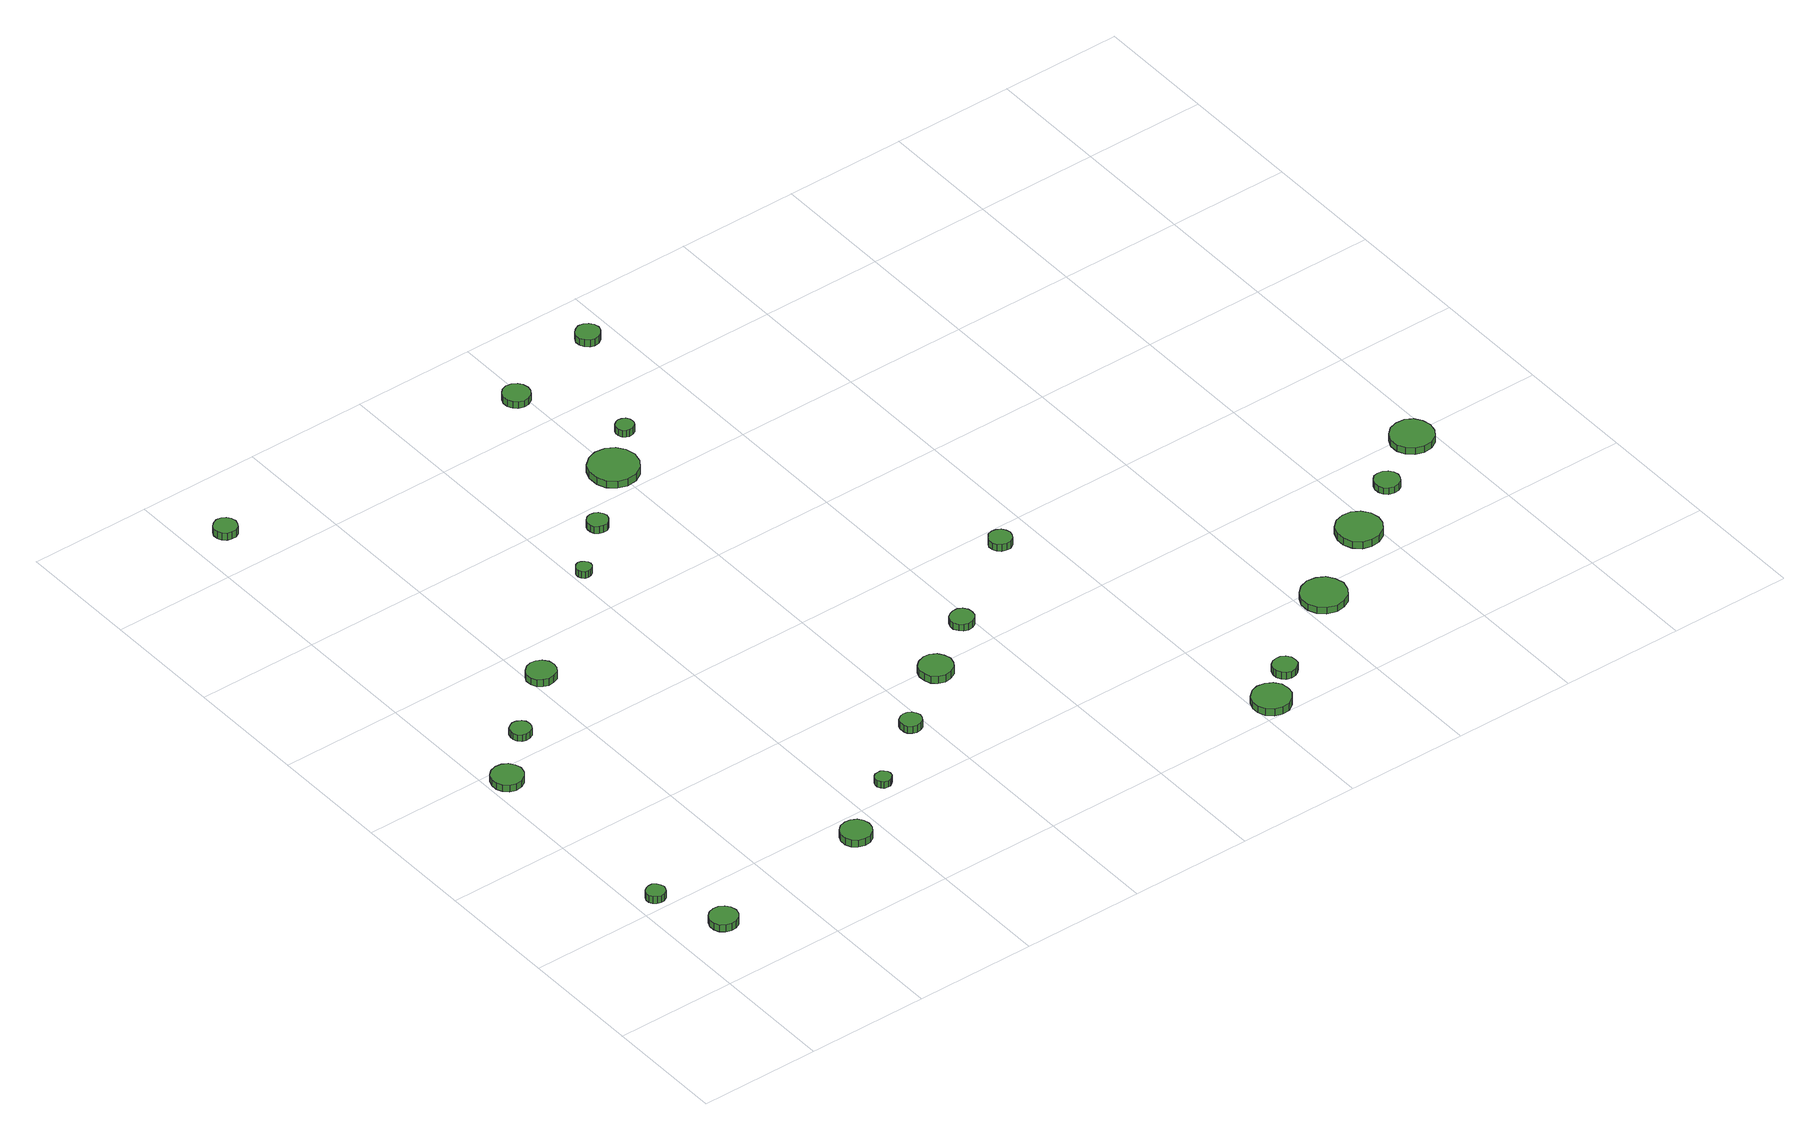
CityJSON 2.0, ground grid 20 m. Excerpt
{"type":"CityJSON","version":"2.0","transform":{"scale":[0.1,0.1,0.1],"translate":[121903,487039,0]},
"CityObjects":{
"tree1":{"type":"SolitaryVegetationObject","attributes":{"function":"something"},"geometry":[{"type":"MultiSurface","lod":"1","boundaries":[[[0,1,2,3,4,5,6,7,8,9,10,11,12,13,14]],[[15,16,17,18,19,20,21,22,23,24,25,26,27,28,29]],[[0,29,28,1]],[[1,28,27,2]],[[2,27,26,3]],[[3,26,25,4]],[[4,25,24,5]],[[5,24,23,6]],[[6,23,22,7]],[[7,22,21,8]],[[8,21,20,9]],[[9,20,19,10]],[[10,19,18,11]],[[11,18,17,12]],[[12,17,16,13]],[[13,16,15,14]],[[14,15,29,0]]]}]},
"tree2":{"type":"SolitaryVegetationObject","attributes":{"function":"something"},"geometry":[{"type":"MultiSurface","lod":"1","boundaries":[[[30,31,32,33,34,35,36,37,38,39,40,41,42,43,44]],[[45,46,47,48,49,50,51,52,53,54,55,56,57,58,59]],[[30,59,58,31]],[[31,58,57,32]],[[32,57,56,33]],[[33,56,55,34]],[[34,55,54,35]],[[35,54,53,36]],[[36,53,52,37]],[[37,52,51,38]],[[38,51,50,39]],[[39,50,49,40]],[[40,49,48,41]],[[41,48,47,42]],[[42,47,46,43]],[[43,46,45,44]],[[44,45,59,30]]]}]},
"tree3":{"type":"SolitaryVegetationObject","attributes":{"function":"something"},"geometry":[{"type":"MultiSurface","lod":"1","boundaries":[[[60,61,62,63,64,65,66,67,68,69,70,71,72,73,74]],[[75,76,77,78,79,80,81,82,83,84,85,86,87,88,89]],[[60,89,88,61]],[[61,88,87,62]],[[62,87,86,63]],[[63,86,85,64]],[[64,85,84,65]],[[65,84,83,66]],[[66,83,82,67]],[[67,82,81,68]],[[68,81,80,69]],[[69,80,79,70]],[[70,79,78,71]],[[71,78,77,72]],[[72,77,76,73]],[[73,76,75,74]],[[74,75,89,60]]]}]},
"tree4":{"type":"SolitaryVegetationObject","attributes":{"function":"something"},"geometry":[{"type":"MultiSurface","lod":"1","boundaries":[[[90,91,92,93,94,95,96,97,98,99,100,101,102,103,104]],[[105,106,107,108,109,110,111,112,113,114,115,116,117,118,119]],[[90,119,118,91]],[[91,118,117,92]],[[92,117,116,93]],[[93,116,115,94]],[[94,115,114,95]],[[95,114,113,96]],[[96,113,112,97]],[[97,112,111,98]],[[98,111,110,99]],[[99,110,109,100]],[[100,109,108,101]],[[101,108,107,102]],[[102,107,106,103]],[[103,106,105,104]],[[104,105,119,90]]]}]},
"tree5":{"type":"SolitaryVegetationObject","attributes":{"function":"something"},"geometry":[{"type":"MultiSurface","lod":"1","boundaries":[[[120,121,122,123,124,125,126,127,128,129,130,131,132,133,134]],[[135,136,137,138,139,140,141,142,143,144,145,146,147,148,149]],[[120,149,148,121]],[[121,148,147,122]],[[122,147,146,123]],[[123,146,145,124]],[[124,145,144,125]],[[125,144,143,126]],[[126,143,142,127]],[[127,142,141,128]],[[128,141,140,129]],[[129,140,139,130]],[[130,139,138,131]],[[131,138,137,132]],[[132,137,136,133]],[[133,136,135,134]],[[134,135,149,120]]]}]},
"tree6":{"type":"SolitaryVegetationObject","attributes":{"function":"something"},"geometry":[{"type":"MultiSurface","lod":"1","boundaries":[[[150,151,152,153,154,155,156,157,158,159,160,161,162,163,164]],[[165,166,167,168,169,170,171,172,173,174,175,176,177,178,179]],[[150,179,178,151]],[[151,178,177,152]],[[152,177,176,153]],[[153,176,175,154]],[[154,175,174,155]],[[155,174,173,156]],[[156,173,172,157]],[[157,172,171,158]],[[158,171,170,159]],[[159,170,169,160]],[[160,169,168,161]],[[161,168,167,162]],[[162,167,166,163]],[[163,166,165,164]],[[164,165,179,150]]]}]},
"tree7":{"type":"SolitaryVegetationObject","attributes":{"function":"something"},"geometry":[{"type":"MultiSurface","lod":"1","boundaries":[[[180,181,182,183,184,185,186,187,188,189,190,191,192,193,194]],[[195,196,197,198,199,200,201,202,203,204,205,206,207,208,209]],[[180,209,208,181]],[[181,208,207,182]],[[182,207,206,183]],[[183,206,205,184]],[[184,205,204,185]],[[185,204,203,186]],[[186,203,202,187]],[[187,202,201,188]],[[188,201,200,189]],[[189,200,199,190]],[[190,199,198,191]],[[191,198,197,192]],[[192,197,196,193]],[[193,196,195,194]],[[194,195,209,180]]]}]},
"tree8":{"type":"SolitaryVegetationObject","attributes":{"function":"something"},"geometry":[{"type":"MultiSurface","lod":"1","boundaries":[[[210,211,212,213,214,215,216,217,218,219,220,221,222,223,224]],[[225,226,227,228,229,230,231,232,233,234,235,236,237,238,239]],[[210,239,238,211]],[[211,238,237,212]],[[212,237,236,213]],[[213,236,235,214]],[[214,235,234,215]],[[215,234,233,216]],[[216,233,232,217]],[[217,232,231,218]],[[218,231,230,219]],[[219,230,229,220]],[[220,229,228,221]],[[221,228,227,222]],[[222,227,226,223]],[[223,226,225,224]],[[224,225,239,210]]]}]},
"tree9":{"type":"SolitaryVegetationObject","attributes":{"function":"something"},"geometry":[{"type":"MultiSurface","lod":"1","boundaries":[[[240,241,242,243,244,245,246,247,248,249,250,251,252,253,254]],[[255,256,257,258,259,260,261,262,263,264,265,266,267,268,269]],[[240,269,268,241]],[[241,268,267,242]],[[242,267,266,243]],[[243,266,265,244]],[[244,265,264,245]],[[245,264,263,246]],[[246,263,262,247]],[[247,262,261,248]],[[248,261,260,249]],[[249,260,259,250]],[[250,259,258,251]],[[251,258,257,252]],[[252,257,256,253]],[[253,256,255,254]],[[254,255,269,240]]]}]},
"tree10":{"type":"SolitaryVegetationObject","attributes":{"function":"something"},"geometry":[{"type":"MultiSurface","lod":"1","boundaries":[[[270,271,272,273,274,275,276,277,278,279,280,281,282,283,284]],[[285,286,287,288,289,290,291,292,293,294,295,296,297,298,299]],[[270,299,298,271]],[[271,298,297,272]],[[272,297,296,273]],[[273,296,295,274]],[[274,295,294,275]],[[275,294,293,276]],[[276,293,292,277]],[[277,292,291,278]],[[278,291,290,279]],[[279,290,289,280]],[[280,289,288,281]],[[281,288,287,282]],[[282,287,286,283]],[[283,286,285,284]],[[284,285,299,270]]]}]},
"tree11":{"type":"SolitaryVegetationObject","attributes":{"function":"something"},"geometry":[{"type":"MultiSurface","lod":"1","boundaries":[[[300,301,302,303,304,305,306,307,308,309,310,311,312,313,314]],[[315,316,317,318,319,320,321,322,323,324,325,326,327,328,329]],[[300,329,328,301]],[[301,328,327,302]],[[302,327,326,303]],[[303,326,325,304]],[[304,325,324,305]],[[305,324,323,306]],[[306,323,322,307]],[[307,322,321,308]],[[308,321,320,309]],[[309,320,319,310]],[[310,319,318,311]],[[311,318,317,312]],[[312,317,316,313]],[[313,316,315,314]],[[314,315,329,300]]]}]},
"tree12":{"type":"SolitaryVegetationObject","attributes":{"function":"something"},"geometry":[{"type":"MultiSurface","lod":"1","boundaries":[[[330,331,332,333,334,335,336,337,338,339,340,341,342,343,344]],[[345,346,347,348,349,350,351,352,353,354,355,356,357,358,359]],[[330,359,358,331]],[[331,358,357,332]],[[332,357,356,333]],[[333,356,355,334]],[[334,355,354,335]],[[335,354,353,336]],[[336,353,352,337]],[[337,352,351,338]],[[338,351,350,339]],[[339,350,349,340]],[[340,349,348,341]],[[341,348,347,342]],[[342,347,346,343]],[[343,346,345,344]],[[344,345,359,330]]]}]},
"tree13":{"type":"SolitaryVegetationObject","attributes":{"function":"something"},"geometry":[{"type":"MultiSurface","lod":"1","boundaries":[[[360,361,362,363,364,365,366,367,368,369,370,371,372,373,374]],[[375,376,377,378,379,380,381,382,383,384,385,386,387,388,389]],[[360,389,388,361]],[[361,388,387,362]],[[362,387,386,363]],[[363,386,385,364]],[[364,385,384,365]],[[365,384,383,366]],[[366,383,382,367]],[[367,382,381,368]],[[368,381,380,369]],[[369,380,379,370]],[[370,379,378,371]],[[371,378,377,372]],[[372,377,376,373]],[[373,376,375,374]],[[374,375,389,360]]]}]},
"tree14":{"type":"SolitaryVegetationObject","attributes":{"function":"something"},"geometry":[{"type":"MultiSurface","lod":"1","boundaries":[[[390,391,392,393,394,395,396,397,398,399,400,401,402,403,404]],[[405,406,407,408,409,410,411,412,413,414,415,416,417,418,419]],[[390,419,418,391]],[[391,418,417,392]],[[392,417,416,393]],[[393,416,415,394]],[[394,415,414,395]],[[395,414,413,396]],[[396,413,412,397]],[[397,412,411,398]],[[398,411,410,399]],[[399,410,409,400]],[[400,409,408,401]],[[401,408,407,402]],[[402,407,406,403]],[[403,406,405,404]],[[404,405,419,390]]]}]},
"tree15":{"type":"SolitaryVegetationObject","attributes":{"function":"something"},"geometry":[{"type":"MultiSurface","lod":"1","boundaries":[[[420,421,422,423,424,425,426,427,428,429,430,431,432,433,434]],[[435,436,437,438,439,440,441,442,443,444,445,446,447,448,449]],[[420,449,448,421]],[[421,448,447,422]],[[422,447,446,423]],[[423,446,445,424]],[[424,445,444,425]],[[425,444,443,426]],[[426,443,442,427]],[[427,442,441,428]],[[428,441,440,429]],[[429,440,439,430]],[[430,439,438,431]],[[431,438,437,432]],[[432,437,436,433]],[[433,436,435,434]],[[434,435,449,420]]]}]},
"tree16":{"type":"SolitaryVegetationObject","attributes":{"function":"something"},"geometry":[{"type":"MultiSurface","lod":"1","boundaries":[[[450,451,452,453,454,455,456,457,458,459,460,461,462,463,464]],[[465,466,467,468,469,470,471,472,473,474,475,476,477,478,479]],[[450,479,478,451]],[[451,478,477,452]],[[452,477,476,453]],[[453,476,475,454]],[[454,475,474,455]],[[455,474,473,456]],[[456,473,472,457]],[[457,472,471,458]],[[458,471,470,459]],[[459,470,469,460]],[[460,469,468,461]],[[461,468,467,462]],[[462,467,466,463]],[[463,466,465,464]],[[464,465,479,450]]]}]},
"tree17":{"type":"SolitaryVegetationObject","attributes":{"function":"something"},"geometry":[{"type":"MultiSurface","lod":"1","boundaries":[[[480,481,482,483,484,485,486,487,488,489,490,491,492,493,494]],[[495,496,497,498,499,500,501,502,503,504,505,506,507,508,509]],[[480,509,508,481]],[[481,508,507,482]],[[482,507,506,483]],[[483,506,505,484]],[[484,505,504,485]],[[485,504,503,486]],[[486,503,502,487]],[[487,502,501,488]],[[488,501,500,489]],[[489,500,499,490]],[[490,499,498,491]],[[491,498,497,492]],[[492,497,496,493]],[[493,496,495,494]],[[494,495,509,480]]]}]},
"tree18":{"type":"SolitaryVegetationObject","attributes":{"function":"something"},"geometry":[{"type":"MultiSurface","lod":"1","boundaries":[[[510,511,512,513,514,515,516,517,518,519,520,521,522,523,524]],[[525,526,527,528,529,530,531,532,533,534,535,536,537,538,539]],[[510,539,538,511]],[[511,538,537,512]],[[512,537,536,513]],[[513,536,535,514]],[[514,535,534,515]],[[515,534,533,516]],[[516,533,532,517]],[[517,532,531,518]],[[518,531,530,519]],[[519,530,529,520]],[[520,529,528,521]],[[521,528,527,522]],[[522,527,526,523]],[[523,526,525,524]],[[524,525,539,510]]]}]},
"tree19":{"type":"SolitaryVegetationObject","attributes":{"function":"something"},"geometry":[{"type":"MultiSurface","lod":"1","boundaries":[[[540,541,542,543,544,545,546,547,548,549,550,551,552,553,554]],[[555,556,557,558,559,560,561,562,563,564,565,566,567,568,569]],[[540,569,568,541]],[[541,568,567,542]],[[542,567,566,543]],[[543,566,565,544]],[[544,565,564,545]],[[545,564,563,546]],[[546,563,562,547]],[[547,562,561,548]],[[548,561,560,549]],[[549,560,559,550]],[[550,559,558,551]],[[551,558,557,552]],[[552,557,556,553]],[[553,556,555,554]],[[554,555,569,540]]]}]},
"tree20":{"type":"SolitaryVegetationObject","attributes":{"function":"something"},"geometry":[{"type":"MultiSurface","lod":"1","boundaries":[[[570,571,572,573,574,575,576,577,578,579,580,581,582,583,584]],[[585,586,587,588,589,590,591,592,593,594,595,596,597,598,599]],[[570,599,598,571]],[[571,598,597,572]],[[572,597,596,573]],[[573,596,595,574]],[[574,595,594,575]],[[575,594,593,576]],[[576,593,592,577]],[[577,592,591,578]],[[578,591,590,579]],[[579,590,589,580]],[[580,589,588,581]],[[581,588,587,582]],[[582,587,586,583]],[[583,586,585,584]],[[584,585,599,570]]]}]},
"tree21":{"type":"SolitaryVegetationObject","attributes":{"function":"something"},"geometry":[{"type":"MultiSurface","lod":"1","boundaries":[[[600,601,602,603,604,605,606,607,608,609,610,611,612,613,614]],[[615,616,617,618,619,620,621,622,623,624,625,626,627,628,629]],[[600,629,628,601]],[[601,628,627,602]],[[602,627,626,603]],[[603,626,625,604]],[[604,625,624,605]],[[605,624,623,606]],[[606,623,622,607]],[[607,622,621,608]],[[608,621,620,609]],[[609,620,619,610]],[[610,619,618,611]],[[611,618,617,612]],[[612,617,616,613]],[[613,616,615,614]],[[614,615,629,600]]]}]},
"tree22":{"type":"SolitaryVegetationObject","attributes":{"function":"something"},"geometry":[{"type":"MultiSurface","lod":"1","boundaries":[[[630,631,632,633,634,635,636,637,638,639,640,641,642,643,644]],[[645,646,647,648,649,650,651,652,653,654,655,656,657,658,659]],[[630,659,658,631]],[[631,658,657,632]],[[632,657,656,633]],[[633,656,655,634]],[[634,655,654,635]],[[635,654,653,636]],[[636,653,652,637]],[[637,652,651,638]],[[638,651,650,639]],[[639,650,649,640]],[[640,649,648,641]],[[641,648,647,642]],[[642,647,646,643]],[[643,646,645,644]],[[644,645,659,630]]]}]},
"tree23":{"type":"SolitaryVegetationObject","attributes":{"function":"something"},"geometry":[{"type":"MultiSurface","lod":"1","boundaries":[[[660,661,662,663,664,665,666,667,668,669,670,671,672,673,674]],[[675,676,677,678,679,680,681,682,683,684,685,686,687,688,689]],[[660,689,688,661]],[[661,688,687,662]],[[662,687,686,663]],[[663,686,685,664]],[[664,685,684,665]],[[665,684,683,666]],[[666,683,682,667]],[[667,682,681,668]],[[668,681,680,669]],[[669,680,679,670]],[[670,679,678,671]],[[671,678,677,672]],[[672,677,676,673]],[[673,676,675,674]],[[674,675,689,660]]]}]},
"tree24":{"type":"SolitaryVegetationObject","attributes":{"function":"something"},"geometry":[{"type":"MultiSurface","lod":"1","boundaries":[[[690,691,692,693,694,695,696,697,698,699,700,701,702,703,704]],[[705,706,707,708,709,710,711,712,713,714,715,716,717,718,719]],[[690,719,718,691]],[[691,718,717,692]],[[692,717,716,693]],[[693,716,715,694]],[[694,715,714,695]],[[695,714,713,696]],[[696,713,712,697]],[[697,712,711,698]],[[698,711,710,699]],[[699,710,709,700]],[[700,709,708,701]],[[701,708,707,702]],[[702,707,706,703]],[[703,706,705,704]],[[704,705,719,690]]]}]}
},
"vertices":[
[49,220,20],[47,226,20],[44,231,20],[38,235,20],[32,235,20],[26,233,20],[21,229,20],[18,223,20],[18,217,20],[21,211,20],[26,207,20],[32,205,20],[38,206,20],[44,209,20],[47,214,20],[47,214,7],[44,209,7],[38,206,7],[32,205,7],[26,207,7],[21,211,7],[18,217,7],[18,223,7],[21,229,7],[26,233,7],[32,235,7],[38,235,7],[44,231,7],[47,226,7],[49,220,7],
[102,116,16],[100,126,16],[94,133,16],[86,138,16],[77,139,16],[68,136,16],[61,130,16],[57,121,16],[57,112,16],[61,103,16],[68,97,16],[77,94,16],[86,95,16],[94,99,16],[100,107,16],[100,107,3],[94,99,3],[86,95,3],[77,94,3],[68,97,3],[61,103,3],[57,112,3],[57,121,3],[61,130,3],[68,136,3],[77,139,3],[86,138,3],[94,133,3],[100,126,3],[102,116,3],
[57,572,15],[54,582,15],[48,591,15],[39,596,15],[28,597,15],[18,594,15],[10,587,15],[6,577,15],[6,566,15],[10,557,15],[18,549,15],[28,546,15],[39,547,15],[48,553,15],[54,561,15],[54,561,3],[48,553,3],[39,547,3],[28,546,3],[18,549,3],[10,557,3],[6,566,3],[6,577,3],[10,587,3],[18,594,3],[28,597,3],[39,596,3],[48,591,3],[54,582,3],[57,572,3],
[130,646,15],[129,653,15],[125,658,15],[118,662,15],[111,663,15],[105,660,15],[99,656,15],[97,649,15],[97,642,15],[99,636,15],[105,631,15],[111,629,15],[118,630,15],[125,633,15],[129,639,15],[129,639,3],[125,633,3],[118,630,3],[111,629,3],[105,631,3],[99,636,3],[97,642,3],[97,649,3],[99,656,3],[105,660,3],[111,663,3],[118,662,3],[125,658,3],[129,653,3],[130,646,3],
[379,155,17],[377,165,17],[371,173,17],[362,178,17],[352,179,17],[342,176,17],[334,169,17],[330,160,17],[330,149,17],[334,140,17],[342,133,17],[352,130,17],[362,131,17],[371,136,17],[377,145,17],[377,145,4],[371,136,4],[362,131,4],[352,130,4],[342,133,4],[334,140,4],[330,149,4],[330,160,4],[334,169,4],[342,176,4],[352,179,4],[362,178,4],[371,173,4],[377,165,4],[379,155,4],
[241,731,18],[239,740,18],[233,748,18],[224,753,18],[215,754,18],[206,751,18],[198,744,18],[194,736,18],[194,726,18],[198,717,18],[206,711,18],[215,708,18],[224,709,18],[233,713,18],[239,721,18],[239,721,5],[233,713,5],[224,709,5],[215,708,5],[206,711,5],[198,717,5],[194,726,5],[194,736,5],[198,744,5],[206,751,5],[215,754,5],[224,753,5],[233,748,5],[239,740,5],[241,731,5],
[74,1277,22],[72,1285,22],[68,1291,22],[61,1295,22],[53,1296,22],[46,1293,22],[40,1288,22],[37,1281,22],[37,1273,22],[40,1266,22],[46,1261,22],[53,1259,22],[61,1259,22],[68,1263,22],[72,1269,22],[72,1269,9],[68,1263,9],[61,1259,9],[53,1259,9],[46,1261,9],[40,1266,9],[37,1273,9],[37,1281,9],[40,1288,9],[46,1293,9],[53,1296,9],[61,1295,9],[68,1291,9],[72,1285,9],[74,1277,9],
[477,231,15],[476,236,15],[472,240,15],[468,243,15],[463,243,15],[457,242,15],[453,238,15],[451,233,15],[451,228,15],[453,223,15],[457,219,15],[463,218,15],[468,218,15],[472,221,15],[476,225,15],[476,225,3],[472,221,3],[468,218,3],[463,218,3],[457,219,3],[453,223,3],[451,228,3],[451,233,3],[453,238,3],[457,242,3],[463,243,3],[468,243,3],[472,240,3],[476,236,3],[477,231,3],
[595,311,15],[593,318,15],[589,324,15],[583,327,15],[576,328,15],[569,326,15],[563,321,15],[561,315,15],[561,307,15],[563,301,15],[569,296,15],[576,294,15],[583,295,15],[589,298,15],[593,304,15],[593,304,2],[589,298,2],[583,295,2],[576,294,2],[569,296,2],[563,301,2],[561,307,2],[561,315,2],[563,321,2],[569,326,2],[576,328,2],[583,327,2],[589,324,2],[593,318,2],[595,311,2],
[429,885,16],[428,890,16],[425,894,16],[420,897,16],[415,898,16],[410,896,16],[406,892,16],[404,888,16],[404,883,16],[406,878,16],[410,874,16],[415,873,16],[420,873,16],[425,876,16],[428,880,16],[428,880,4],[425,876,4],[420,873,4],[415,873,4],[410,874,4],[406,878,4],[404,883,4],[404,888,4],[406,892,4],[410,896,4],[415,898,4],[420,897,4],[425,894,4],[428,890,4],[429,885,4],
[517,960,15],[515,967,15],[511,973,15],[505,976,15],[498,977,15],[492,975,15],[486,970,15],[484,964,15],[484,957,15],[486,950,15],[492,946,15],[498,944,15],[505,944,15],[511,948,15],[515,953,15],[515,953,2],[511,948,2],[505,944,2],[498,944,2],[492,946,2],[486,950,2],[484,957,2],[484,964,2],[486,970,2],[492,975,2],[498,977,2],[505,976,2],[511,973,2],[515,967,2],[517,960,2],
[710,387,16],[707,398,16],[701,407,16],[691,413,16],[680,414,16],[669,410,16],[661,403,16],[657,393,16],[657,382,16],[661,371,16],[669,364,16],[680,360,16],[691,362,16],[701,367,16],[707,376,16],[707,376,3],[701,367,3],[691,362,3],[680,360,3],[669,364,3],[661,371,3],[657,382,3],[657,393,3],[661,403,3],[669,410,3],[680,414,3],[691,413,3],[701,407,3],[707,398,3],[710,387,3],
[637,1048,15],[633,1064,15],[624,1077,15],[610,1085,15],[593,1087,15],[578,1082,15],[565,1071,15],[559,1056,15],[559,1039,15],[565,1024,15],[578,1013,15],[593,1008,15],[610,1010,15],[624,1018,15],[633,1031,15],[633,1031,2],[624,1018,2],[610,1010,2],[593,1008,2],[578,1013,2],[565,1024,2],[559,1039,2],[559,1056,2],[565,1071,2],[578,1082,2],[593,1087,2],[610,1085,2],[624,1077,2],[633,1064,2],[637,1048,2],
[803,455,14],[802,463,14],[797,470,14],[790,474,14],[782,474,14],[775,472,14],[769,467,14],[765,459,14],[765,451,14],[769,444,14],[775,439,14],[782,436,14],[790,437,14],[797,441,14],[802,448,14],[802,448,2],[797,441,2],[790,437,2],[782,436,2],[775,439,2],[769,444,2],[765,451,2],[765,459,2],[769,467,2],[775,472,2],[782,474,2],[790,474,2],[797,470,2],[802,463,2],[803,455,2],
[609,1267,15],[607,1276,15],[602,1283,15],[594,1288,15],[585,1289,15],[576,1286,15],[570,1280,15],[566,1271,15],[566,1262,15],[570,1254,15],[576,1248,15],[585,1245,15],[594,1246,15],[602,1251,15],[607,1258,15],[607,1258,3],[602,1251,3],[594,1246,3],[585,1245,3],[576,1248,3],[570,1254,3],[566,1262,3],[566,1271,3],[570,1280,3],[576,1286,3],[585,1289,3],[594,1288,3],[602,1283,3],[607,1276,3],[609,1267,3],
[682,1112,15],[681,1117,15],[678,1122,15],[672,1125,15],[666,1126,15],[661,1124,15],[656,1120,15],[654,1115,15],[654,1109,15],[656,1103,15],[661,1099,15],[666,1097,15],[672,1098,15],[678,1101,15],[681,1106,15],[681,1106,2],[678,1101,2],[672,1098,2],[666,1097,2],[661,1099,2],[656,1103,2],[654,1109,2],[654,1115,2],[656,1120,2],[661,1124,2],[666,1126,2],[672,1125,2],[678,1122,2],[681,1117,2],[682,1112,2],
[1060,31,14],[1058,44,14],[1050,54,14],[1039,60,14],[1026,62,14],[1014,58,14],[1004,49,14],[999,37,14],[999,25,14],[1004,13,14],[1014,4,14],[1026,0,14],[1039,1,14],[1050,8,14],[1058,18,14],[1058,18,1],[1050,8,1],[1039,1,1],[1026,0,1],[1014,4,1],[1004,13,1],[999,25,1],[999,37,1],[1004,49,1],[1014,58,1],[1026,62,1],[1039,60,1],[1050,54,1],[1058,44,1],[1060,31,1],
[960,567,15],[958,574,15],[954,580,15],[947,584,15],[940,585,15],[932,583,15],[927,577,15],[924,571,15],[924,563,15],[927,556,15],[932,551,15],[940,549,15],[947,549,15],[954,553,15],[958,559,15],[958,559,2],[954,553,2],[947,549,2],[940,549,2],[932,551,2],[927,556,2],[924,563,2],[924,571,2],[927,577,2],[932,583,2],[940,585,2],[947,584,2],[954,580,2],[958,574,2],[960,567,2],
[1109,77,14],[1108,85,14],[1103,92,14],[1096,96,14],[1088,96,14],[1080,94,14],[1074,89,14],[1071,81,14],[1071,73,14],[1074,66,14],[1080,61,14],[1088,58,14],[1096,59,14],[1103,63,14],[1108,69,14],[1108,69,1],[1103,63,1],[1096,59,1],[1088,58,1],[1080,61,1],[1074,66,1],[1071,73,1],[1071,81,1],[1074,89,1],[1080,94,1],[1088,96,1],[1096,96,1],[1103,92,1],[1108,85,1],[1109,77,1],
[774,1311,19],[772,1319,19],[767,1326,19],[760,1330,19],[752,1331,19],[745,1328,19],[739,1323,19],[735,1315,19],[735,1307,19],[739,1300,19],[745,1294,19],[752,1292,19],[760,1293,19],[767,1297,19],[772,1303,19],[772,1303,6],[767,1297,6],[760,1293,6],[752,1292,6],[745,1294,6],[739,1300,6],[735,1307,6],[735,1315,6],[739,1323,6],[745,1328,6],[752,1331,6],[760,1330,6],[767,1326,6],[772,1319,6],[774,1311,6],
[1273,173,16],[1269,188,16],[1261,200,16],[1248,207,16],[1233,209,16],[1218,204,16],[1207,194,16],[1201,181,16],[1201,166,16],[1207,152,16],[1218,142,16],[1233,137,16],[1248,139,16],[1261,146,16],[1269,158,16],[1269,158,4],[1261,146,4],[1248,139,4],[1233,137,4],[1218,142,4],[1207,152,4],[1201,166,4],[1201,181,4],[1207,194,4],[1218,204,4],[1233,209,4],[1248,207,4],[1261,200,4],[1269,188,4],[1273,173,4],
[1408,263,15],[1405,278,15],[1396,290,15],[1383,298,15],[1368,299,15],[1354,295,15],[1343,285,15],[1337,271,15],[1337,256,15],[1343,242,15],[1354,232,15],[1368,228,15],[1383,229,15],[1396,237,15],[1405,249,15],[1405,249,2],[1396,237,2],[1383,229,2],[1368,228,2],[1354,232,2],[1343,242,2],[1337,256,2],[1337,271,2],[1343,285,2],[1354,295,2],[1368,299,2],[1383,298,2],[1396,290,2],[1405,278,2],[1408,263,2],
[1493,326,14],[1491,334,14],[1486,341,14],[1479,345,14],[1470,346,14],[1462,344,14],[1456,338,14],[1453,330,14],[1453,322,14],[1456,314,14],[1462,309,14],[1470,306,14],[1479,307,14],[1486,311,14],[1491,318,14],[1491,318,2],[1486,311,2],[1479,307,2],[1470,306,2],[1462,309,2],[1456,314,2],[1453,322,2],[1453,330,2],[1456,338,2],[1462,344,2],[1470,346,2],[1479,345,2],[1486,341,2],[1491,334,2],[1493,326,2],
[1601,388,14],[1598,402,14],[1590,414,14],[1578,421,14],[1563,422,14],[1550,418,14],[1539,408,14],[1533,395,14],[1533,381,14],[1539,368,14],[1550,358,14],[1563,354,14],[1578,355,14],[1590,362,14],[1598,374,14],[1598,374,2],[1590,362,2],[1578,355,2],[1563,354,2],[1550,358,2],[1539,368,2],[1533,381,2],[1533,395,2],[1539,408,2],[1550,418,2],[1563,422,2],[1578,421,2],[1590,414,2],[1598,402,2],[1601,388,2]
]}
